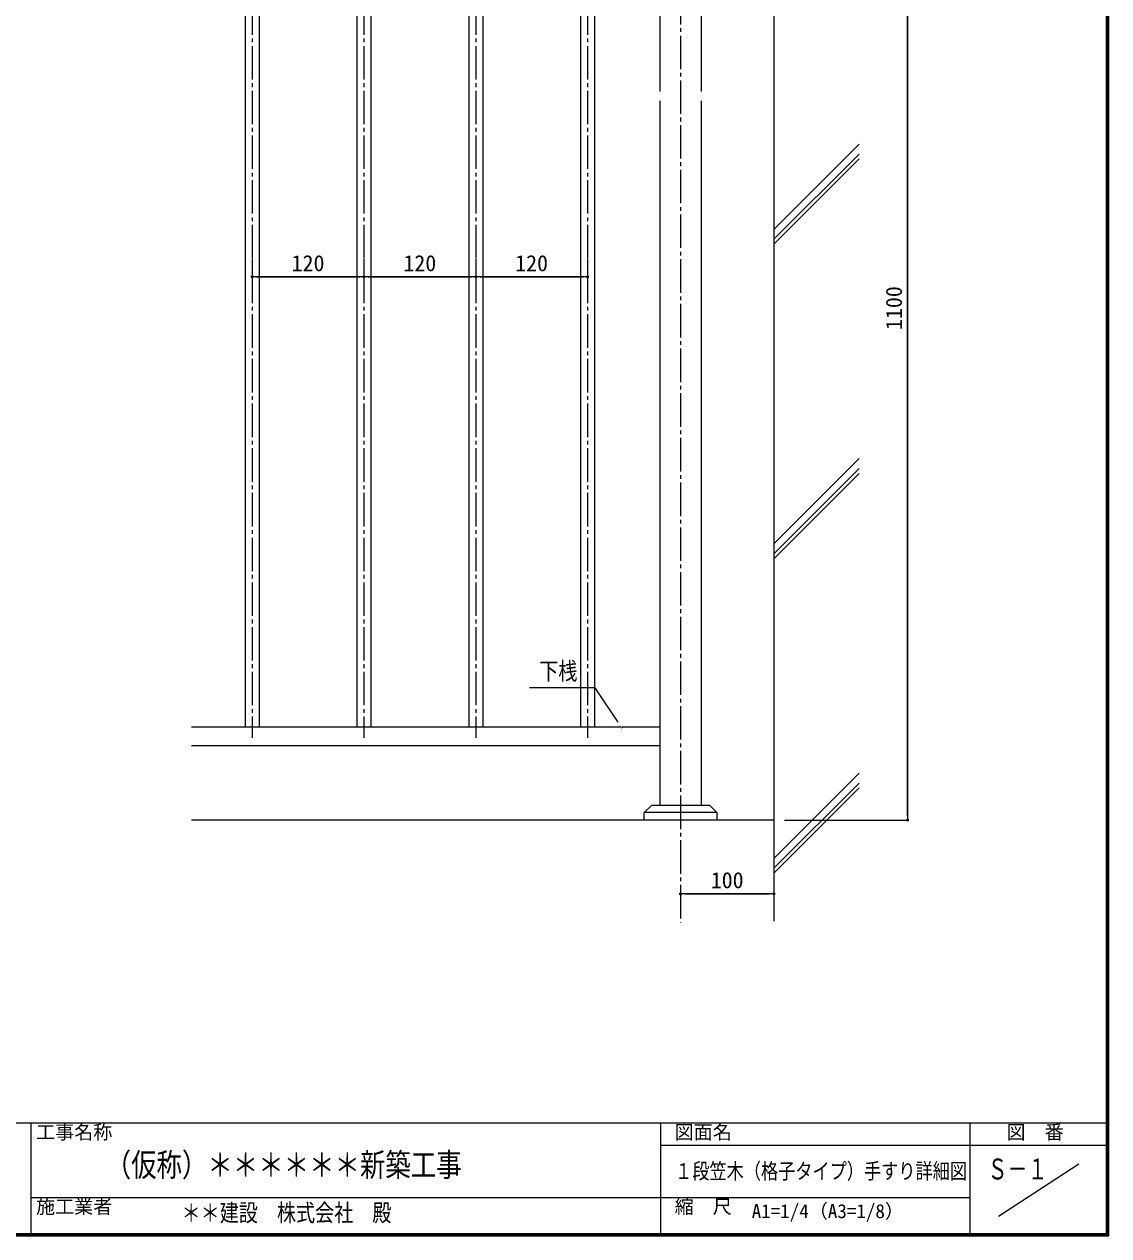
# Model space of a CAD drawing. Units: millimetres at full size. Extents: x -1603 to 1599, y -1129 to 1133.
# Drawn here: x 435 to 1599, y -1129 to 172 of the extents above; entities that cross this region are included whole.
import ezdxf
from ezdxf.enums import TextEntityAlignment as Align

# ---------------------------------------------------------------- set-up
doc = ezdxf.new("R2010")
doc.units = ezdxf.units.MM
doc.header["$LTSCALE"] = 4
doc.header["$PDMODE"] = 32
doc.header["$PDSIZE"] = 2
doc.linetypes.add('CHAIN2', pattern=[12, 9, -1, 1, -1])
for name, color, linetype, lineweight in [('0-0_0', 7, 'Continuous', 18), ('0-1_1手摺寸法', 3, 'Continuous', 18), ('0-5_2躯体線', 4, 'Continuous', 9), ('0-6_3中心線', 2, 'CHAIN2', 18), ('0-9_42ｱﾙﾐ部品', 6, 'Continuous', 18), ('1-1_MOJI', 4, 'Continuous', 9), ('1-4_WAKU', 7, 'Continuous', 18), ('1-5_WHITE', 7, 'Continuous', 18)]:
    doc.layers.add(name, color=color, linetype=linetype, lineweight=lineweight)
doc.styles.add('ＭＳ ゴシック', font='')
doc.styles.get('ＭＳ ゴシック').set_extended_font_data('MS Gothic')

msp = doc.modelspace()

# ---------------------------------------------------------------- linework, layer by layer
at = {"layer": '0-0_0'}
for p, q in [((1117.062, 372.108), (1117.062, 99.581)), ((1162.062, 99.581), (1162.062, 372.108)), ((1117.062, 89.753), (1117.062, -666.69)), ((1162.062, -666.69), (1162.062, 89.753)), ((1178.562, -674.69), (1100.562, -674.69))]:
    msp.add_line(p, q, dxfattribs=at)
msp.add_lwpolyline([(1076.934, -584.146), (1047.884, -540.862), (977.366, -540.862)], dxfattribs=at)
msp.add_lwpolyline([(1178.562, -682.892), (1100.562, -682.892), (1100.562, -674.69), (1108.562, -666.69), (1170.562, -666.69), (1178.562, -674.69)], close=True, dxfattribs=at)
at = {"layer": '0-1_1手摺寸法'}
for p, q in [((1383.115, 417.108), (1383.115, -682.892)), ((1383.115, -678.292), (1383.115, 412.508)), ((679.562, -80.412), (679.562, -99.333)), ((799.562, -80.412), (799.562, -99.333)), ((799.562, -80.412), (799.562, -99.333)), ((919.562, -80.412), (919.562, -99.333)), ((919.562, -80.412), (919.562, -99.333)), ((1039.562, -80.412), (1039.562, -99.333)), ((799.562, -99.333), (679.562, -99.333)), ((684.162, -99.333), (794.962, -99.333)), ((919.562, -99.333), (799.562, -99.333)), ((804.162, -99.333), (914.962, -99.333)), ((1039.562, -99.333), (919.562, -99.333)), ((924.162, -99.333), (1034.962, -99.333)), ((1251.062, -682.892), (1383.115, -682.892)), ((1139.562, -759.58), (1139.562, -761.936)), ((1239.562, -761.936), (1139.562, -761.936)), ((1144.162, -761.936), (1234.962, -761.936)), ((1239.562, -759.58), (1239.562, -761.936))]:
    msp.add_line(p, q, dxfattribs=at)
for p in [(679.562, -99.333), (799.562, -99.333), (919.562, -99.333), (1039.562, -99.333), (1383.115, -682.892), (1139.562, -761.936), (1239.562, -761.936)]:
    msp.add_point(p, dxfattribs=at)
at = {"layer": '0-5_2躯体線'}
for p, q in [((1239.562, 476.34), (1239.562, -791.43)), ((1239.562, -48.445), (1331.15, 43.144)), ((1239.562, -59.054), (1331.15, 32.535)), ((1239.562, -64.347), (1331.15, 27.242)), ((1239.562, -386.202), (1331.15, -294.613)), ((1239.562, -396.81), (1331.15, -305.222)), ((1239.562, -402.104), (1331.15, -310.515)), ((1239.562, -723.958), (1331.15, -632.37)), ((1239.562, -734.567), (1331.15, -642.978)), ((1239.562, -739.861), (1331.15, -648.272)), ((1239.562, -682.892), (614.294, -682.892))]:
    msp.add_line(p, q, dxfattribs=at)
at = {"layer": '0-6_3中心線'}
for p, q in [((1139.562, 495.608), (1139.562, -792.622)), ((679.562, 388.494), (679.562, -594.604)), ((799.562, 388.494), (799.562, -594.604)), ((919.562, 388.494), (919.562, -594.604)), ((1039.562, 388.494), (1039.562, -594.604))]:
    msp.add_line(p, q, dxfattribs=at)
at = {"layer": '0-9_42ｱﾙﾐ部品'}
for p, q in [((1117.062, -582.892), (614.294, -582.892)), ((1117.062, -602.892), (614.294, -602.892))]:
    msp.add_line(p, q, dxfattribs=at)
at = {"layer": '1-4_WAKU'}
for p, q in [((1598, -1128), (1598, 1132)), ((1598.6, -1128.6), (1598.6, 1132.6)), ((1599.2, -1129.2), (1599.2, 1133.2)), ((1596.8, -1126.8), (1596.8, 1130.8)), ((1597.4, -1127.4), (1597.4, 1131.4)), ((-1602, -1008), (1598, -1008)), ((442, -1008), (442, -1128)), ((1118, -1008), (1118, -1128)), ((1450, -1008), (1450, -1128)), ((1118, -1032), (1598, -1032)), ((1480.833, -1108), (1567.167, -1052)), ((442, -1088), (1450, -1088)), ((-1603.2, -1129.2), (1599.2, -1129.2)), ((-1602.6, -1128.6), (1598.6, -1128.6)), ((-1602, -1128), (1598, -1128)), ((-1601.4, -1127.4), (1597.4, -1127.4)), ((-1600.8, -1126.8), (1596.8, -1126.8))]:
    msp.add_line(p, q, dxfattribs=at)
at = {"layer": '1-5_WHITE'}
for p, q in [((672.062, 372.108), (672.062, -582.892)), ((687.062, 372.108), (687.062, -582.892)), ((792.062, 372.108), (792.062, -582.892)), ((807.062, 372.108), (807.062, -582.892)), ((912.062, 372.108), (912.062, -582.892)), ((927.062, 372.108), (927.062, -582.892)), ((1032.062, 372.108), (1032.062, -582.892)), ((1047.062, 372.108), (1047.062, -582.892))]:
    msp.add_line(p, q, dxfattribs=at)

# ---------------------------------------------------------------- texts
at = {"layer": '0-0_0', "style": 'ＭＳ ゴシック'}
for s, height, width, p in [('下桟', 18.77, 0.8, (987.752, -537.72)), ('（仮称）＊＊＊＊＊＊新築工事', 25.02, 0.8, (522.245, -1073.027)), ('１段笠木（格子タイプ）手すり詳細図', 16.89, 0.8, (1133.667, -1073.191)), ('Ｓ－１', 22.52, 0.7, (1469.016, -1075.514)), ('＊＊建設\u3000株式会社\u3000殿', 18.77, 0.8, (603.728, -1119.481))]:
    msp.add_text(s, height=height, dxfattribs=dict(at, width=width)).set_placement(p, align=Align.BOTTOM_LEFT)
msp.add_text('A1=1/4（A3=1/8）', height=15.01, dxfattribs=at).set_placement((1215.845, -1114.759), align=Align.BOTTOM_LEFT)
at = {"layer": '0-1_1手摺寸法', "style": 'ＭＳ ゴシック'}
for s, p in [('120', (721.898, -98.514)), ('120', (841.898, -98.514)), ('120', (961.898, -98.514)), ('100', (1171.898, -761.118))]:
    msp.add_text(s, height=17.27, dxfattribs=at).set_placement(p, align=Align.BOTTOM_LEFT)
msp.add_text('1100', height=17.27, rotation=90, dxfattribs=at).set_placement((1382.296, -156.445), align=Align.BOTTOM_LEFT)
at = {"layer": '1-1_MOJI', "color": 6, "style": 'ＭＳ ゴシック'}
for s, p in [('工事名称', (447.508, -1029.842)), ('図面名', (1133.108, -1029.842)), ('図  番', (1489.423, -1029.842)), ('施工業者', (447.508, -1109.842)), ('縮  尺', (1133.108, -1109.842))]:
    msp.add_text(s, height=15.01, dxfattribs=at).set_placement(p, align=Align.BOTTOM_LEFT)

# ---------------------------------------------------------------- next in the draw order: wipeouts: each hides what was drawn before it
msp.add_wipeout([(1071.39, -578.378), (1073.696, -576.83), (1076.934, -584.146), (1076.934, -584.146)])

doc.saveas('drawing.dxf')
